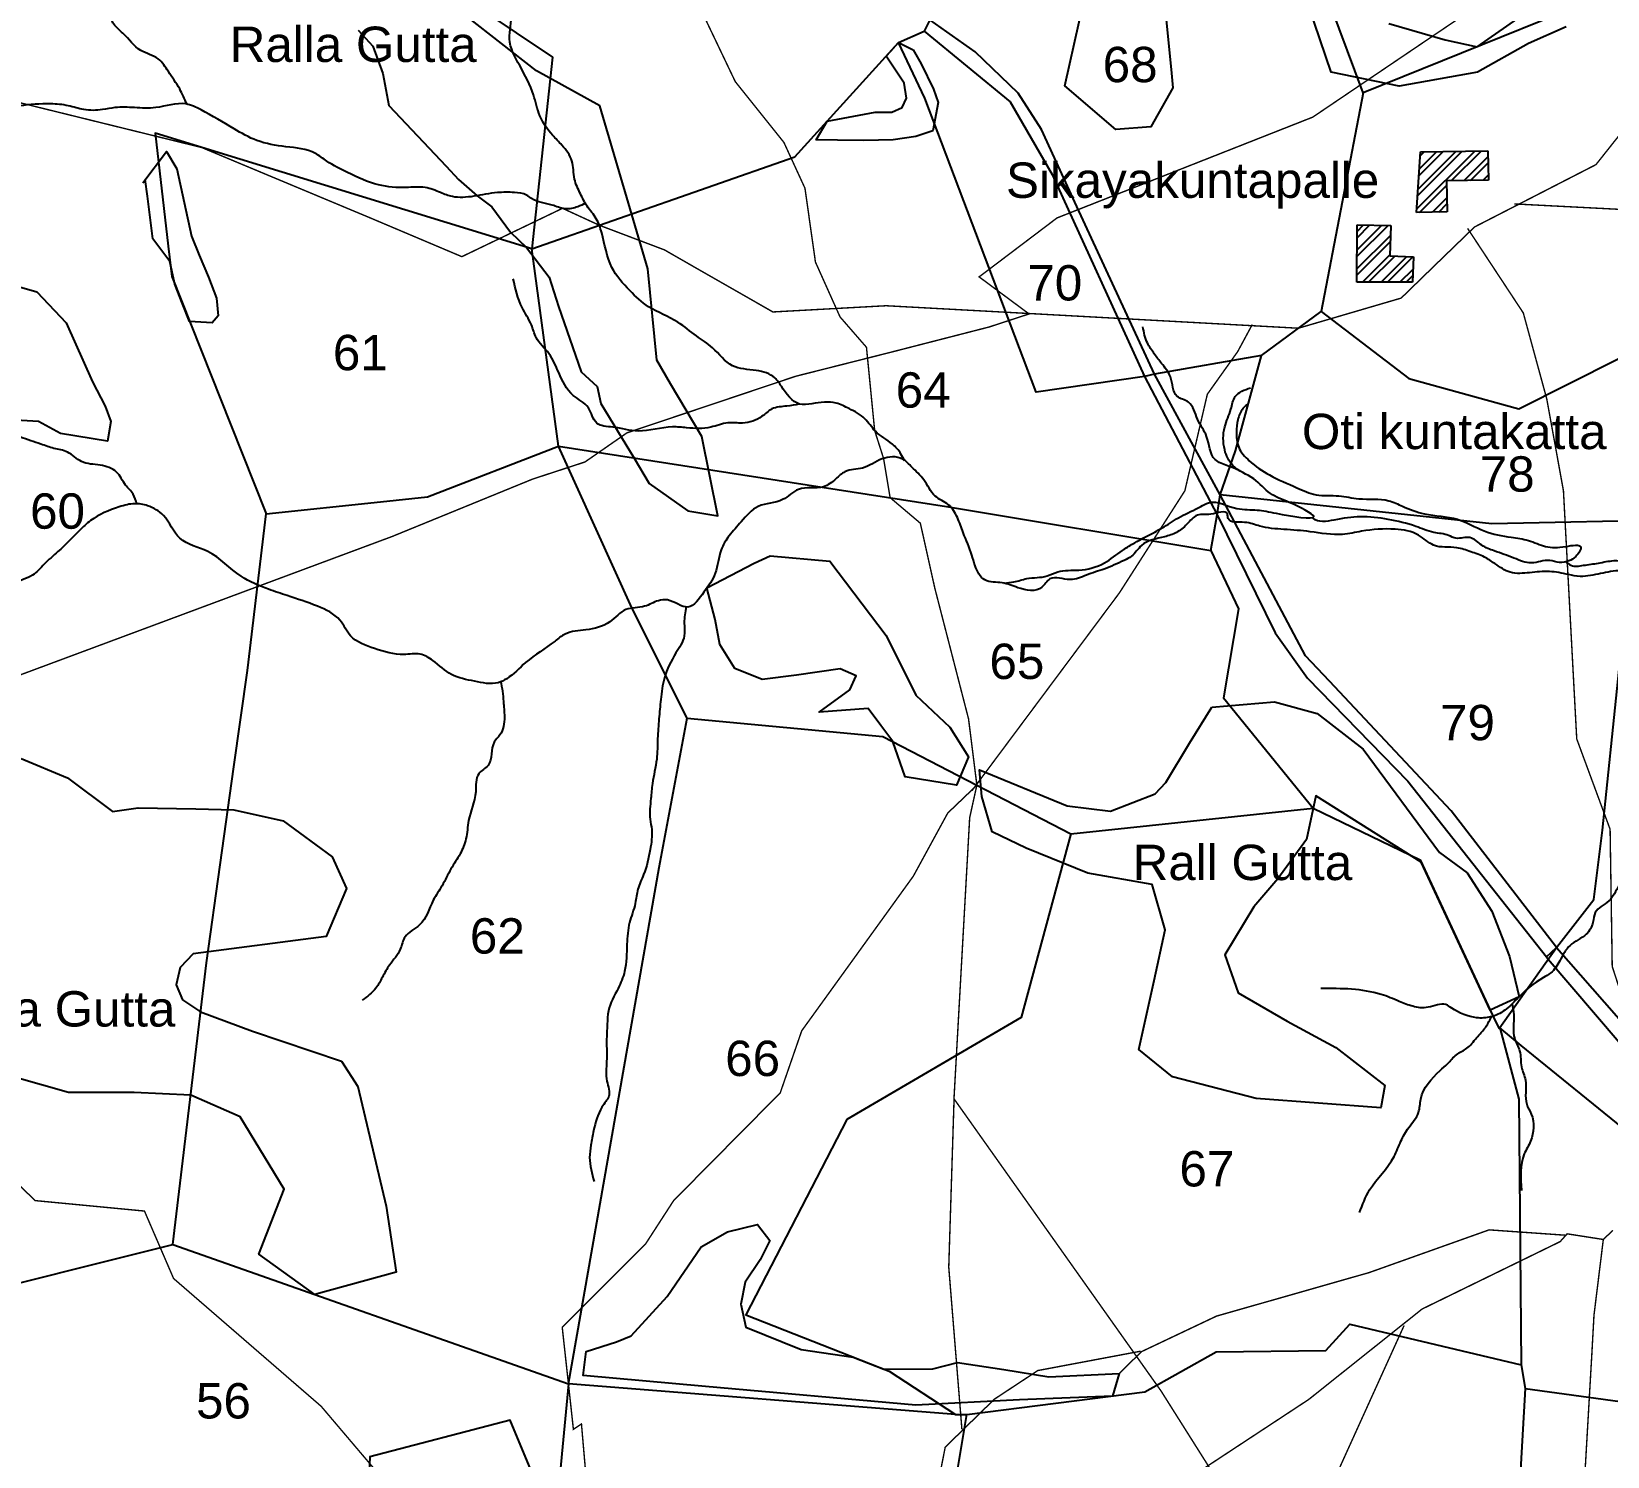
# Model space of a CAD drawing. Header units: feet. Extents: x 812574 to 820018, y 1579761 to 1589140.
# Drawn here: x 814512 to 815626, y 1584940 to 1585948 of the extents above; entities that cross this region are included whole.
import ezdxf
from ezdxf.enums import TextEntityAlignment as Align

# ---------------------------------------------------------------- set-up
doc = ezdxf.new("R2010")
doc.units = ezdxf.units.FT
doc.header["$LTSCALE"] = 15
doc.header["$MEASUREMENT"] = 0
doc.linetypes.add('ACAD_ISO02W100', pattern=[15, 12, -3])
doc.linetypes.add('HIDDEN2', pattern=[0.1875, 0.125, -0.0625])
for name, color, linetype in [('HILL', 17, 'Continuous'), ('PLOT', 7, 'Continuous'), ('PLOT NO', 7, 'Continuous'), ('ROADS', 6, 'Continuous'), ('TANKS-STREAM', 4, 'Continuous')]:
    doc.layers.add(name, color=color, linetype=linetype)
doc.styles.get("Standard").update_dxf_attribs({"font": 'arial.ttf'})
doc.linetypes.add('DOTS', pattern='A,1e-06,-3,["●",Standard,S=3,R=0,X=-1.25,Y=-1.25],-3', length=6.000001)

msp = doc.modelspace()

# ---------------------------------------------------------------- hatches: boundary and pattern name
at = {"layer": 'PLOT', "linetype": 'ACAD_ISO02W100', "lineweight": -2}
h = msp.add_hatch(dxfattribs=at)
h.set_pattern_fill('ANSI32', color=256, scale=25)
h.paths.add_polyline_path([(815491.3, 1585820.1), (815513, 1585820.5), (815512.6, 1585842.6), (815542.3, 1585843.1), (815541.9, 1585863.7), (815494.3, 1585863)])
h.paths.add_polyline_path([(815472.4, 1585789.4), (815473.2, 1585811), (815449.3, 1585811.5), (815449.2, 1585770.8), (815488.6, 1585770.8), (815489.2, 1585788.8)])

# ---------------------------------------------------------------- linework, layer by layer
at = {"layer": 'HILL'}
for points in [[(815597.2, 1585951.4), (815570.5, 1585939.7), (815534.6, 1585919.4), (815479.2, 1585909.5), (815431, 1585919.4), (815399.7, 1586011.7)], [(814914.4, 1585685.1), (814938, 1585646.5), (814948.7, 1585628.5), (814975.9, 1585609.2), (814997.1, 1585605.5), (814985.8, 1585661.7), (814963.8, 1585699), (814954, 1585715.8), (814947.6, 1585780.4), (814913.7, 1585895.6), (814869, 1585920.4), (814769.9, 1585998)], [(815314, 1585958.8), (815317.9, 1585921.2), (815319, 1585908.4), (815303.4, 1585880.7), (815278.8, 1585878.9), (815242.6, 1585909.8), (815262.8, 1586000.4)], [(815471.8, 1585953.9), (815511.6, 1585942.2), (815534.2, 1585937.3), (815584, 1585972.3)], [(814742.7, 1585949), (814753.1, 1585937.7), (814760.1, 1585918.5), (814764.4, 1585895.9), (814804.9, 1585852.8), (814813.7, 1585843.5), (814827, 1585832), (814837.4, 1585824.2), (814850.5, 1585806.3), (814861.8, 1585795.5), (814877.8, 1585774.3), (814884.4, 1585753.7), (814900.5, 1585707.4), (814911.8, 1585697.1), (814914.4, 1585685.1)], [(815074.5, 1585884.7), (815108.5, 1585891.1), (815120.2, 1585891.1), (815127.5, 1585894.5), (815130.7, 1585900.9), (815128.9, 1585911.7), (815116.3, 1585930.8), (815119.5, 1585934.3), (815124.9, 1585940.3), (815135.3, 1585935.1), (815141, 1585925.3), (815149.7, 1585907.4), (815152.9, 1585898), (815149.3, 1585878), (815137.1, 1585873.9), (815121.1, 1585871.6), (815100.4, 1585871.1), (815081.9, 1585871.4), (815066.8, 1585871.5), (815074.5, 1585884.7)], [(814590.5, 1585841.2), (814607.1, 1585863.3), (814614.6, 1585851), (814624.8, 1585803.3), (814630.4, 1585789.9), (814636.8, 1585774.3), (814642.6, 1585759.6), (814643.8, 1585747), (814639.4, 1585742.2), (814623.5, 1585743.1), (814618.1, 1585756.7), (814613, 1585769.5), (814609.6, 1585785.6), (814597.6, 1585801.4), (814593.7, 1585831.7), (814592.1, 1585843.4)], [(814496.7, 1585769.5), (814515.4, 1585764), (814536.1, 1585742.2), (814554.9, 1585700.4), (814563.9, 1585683.2), (814567.8, 1585672.3), (814565.4, 1585658.3), (814532.1, 1585663.8), (814516.6, 1585672.3), (814476, 1585674.7)], [(814989.5, 1585554.6), (815022.9, 1585572.2), (815034.1, 1585577.3), (815076.4, 1585573.5), (815116.2, 1585520.9), (815137.3, 1585478.7), (815161.2, 1585456.1), (815174.5, 1585435.1), (815165.9, 1585415.1), (815129.6, 1585421), (815121, 1585445.9), (815112.4, 1585457.4), (815103.5, 1585469.4), (815068.8, 1585466.8), (815090.6, 1585482.6), (815094.9, 1585492.4), (815083.8, 1585497.3), (815052.9, 1585492.9), (815028.5, 1585489.9), (815009.3, 1585497.6), (814998.6, 1585514.7), (814995.2, 1585532.2), (814989.5, 1585554.6)], [(815346.7, 1585470.2), (815391, 1585474), (815421, 1585465.8), (815453.6, 1585440.5), (815507.7, 1585367.4), (815527.1, 1585353.2), (815544.6, 1585326), (815557.2, 1585294), (815563.9, 1585265.5), (815543.5, 1585256), (815494.7, 1585360.6), (815420.2, 1585407.6), (815413.6, 1585376.7), (815393.3, 1585348.9), (815376.2, 1585329), (815355.9, 1585295.1), (815365.1, 1585268.3), (815399.8, 1585248.1), (815434.2, 1585229.5), (815468.9, 1585202.8), (815466.2, 1585187), (815377.9, 1585193.5), (815318.7, 1585208.9), (815295, 1585228.2), (815305.7, 1585276.9), (815313.5, 1585312.9), (815304.5, 1585344.9), (815258.8, 1585352.8), (815215.3, 1585370.6), (815191.2, 1585382.2), (815183.9, 1585407.1), (815182.3, 1585426), (815244.2, 1585400.6), (815274.8, 1585396.8), (815306.4, 1585409), (815314, 1585417.1), (815330.9, 1585444.9), (815346.7, 1585470.2)], [(814504.3, 1585434), (814537.1, 1585420.4), (814569.1, 1585396.4), (814587.1, 1585399.2), (814627.9, 1585398.4), (814654.7, 1585397.6), (814689.6, 1585390), (814724.4, 1585364.5), (814734.4, 1585342.1), (814720.1, 1585308.2), (814626, 1585295.8), (814616.8, 1585286.2), (814614, 1585273.8), (814618.4, 1585263.4), (814631.3, 1585254.8), (814668, 1585241.1), (814730.9, 1585219.9), (814742.5, 1585201.9), (814762.5, 1585117.3), (814769.7, 1585070.6), (814712, 1585054.9), (814672.5, 1585083.4), (814690.5, 1585129.3), (814659.3, 1585180.5), (814624.3, 1585195.9), (814584.4, 1585197.7), (814537.9, 1585197.8), (814478.6, 1585214.6)], [(814935.8, 1585025.7), (814961.3, 1585053.5), (814985.3, 1585088.7), (815004.1, 1585099.3), (815025.2, 1585104.4), (815033.9, 1585093), (815027.2, 1585079.3), (815016.6, 1585063.7), (815013.5, 1585048), (815017, 1585031.9), (815056.2, 1585015.9), (815093, 1585010.6), (815114.7, 1585002.1), (815149.2, 1585002.2), (815166.8, 1585006.9), (815199.4, 1585001.8), (815231.3, 1584996.6), (815281.1, 1584998.9), (815276.4, 1584983.1), (815210.5, 1584980.5), (815137.1, 1584976.6), (814988.4, 1584989.9), (814901.8, 1584997.6), (814904.1, 1585014.6), (814925.5, 1585021.3), (814935.8, 1585025.7)]]:
    msp.add_lwpolyline(points, dxfattribs=at)
at = {"layer": 'PLOT'}
for points in [[(814663.2, 1586246.6), (814699.5, 1586110.8), (814705.4, 1586091.5), (814776.6, 1586011.9), (814802.3, 1585982.4), (814880.2, 1585930.1), (814865.6, 1585794.4), (815051.7, 1585859.6), (815124.9, 1585940.3)], [(815698.7, 1586051.1), (815677, 1585995.1), (815453.7, 1585904.7), (815397.5, 1586055.5), (815445.4, 1586149.7)], [(815381.7, 1585719.1), (815306, 1585705.9), (815299, 1585704.1), (815222.4, 1585693), (815143.5, 1585901), (815124.9, 1585940.3), (815143.2, 1585948.3), (815204, 1585898.4), (815233.6, 1585847.1), (815299, 1585704.1), (815350.3, 1585606.3), (815352.6, 1585620.4), (815306, 1585705.9), (815251.2, 1585824.5), (815226.1, 1585878.8), (815209.5, 1585904.5), (815179.2, 1585933.7), (815147.2, 1585956.5), (815143.2, 1585948.3)], [(815453.7, 1585904.7), (815423.9, 1585750.1), (815486, 1585702.8), (815563.7, 1585681.2), (815669.1, 1585734.3), (815789.7, 1585741.1), (815883.1, 1585737.3)], [(814865.6, 1585794.4), (814599.1, 1585876.2), (814608.4, 1585796.3), (814610.9, 1585774.8), (814652.5, 1585670.5), (814677.8, 1585607.1), (814758.6, 1585615.5), (814791.8, 1585619), (814884.5, 1585654.8), (814865.6, 1585794.4)], [(815678.8, 1585602.7), (815544.7, 1585599.9), (815352.6, 1585620.4), (815363.4, 1585651.6), (815381.7, 1585719.1), (815423.9, 1585750.1)], [(814611.7, 1585090.3), (814891.5, 1584991.6), (814955.7, 1585356.9), (814975.5, 1585462.6), (814936.5, 1585540.1), (814884.5, 1585654.8)], [(814884.5, 1585654.8), (815158.8, 1585612.3), (815345.8, 1585581), (815350.3, 1585606.3), (815391.5, 1585522.8), (815414.3, 1585490.9), (815485.3, 1585417.9), (815583.4, 1585293.7), (815590.5, 1585300.4), (815515.8, 1585396.9), (815429.8, 1585488.6), (815412.8, 1585506.5), (815352.6, 1585620.4)], [(814358.9, 1585131.6), (814308.1, 1585061.4), (814448.6, 1585049.5), (814611.7, 1585090.3), (814635.5, 1585289.5), (814654.8, 1585428.1), (814664.4, 1585496.2), (814677.8, 1585607.1)], [(815345.8, 1585581), (815365.5, 1585539.9), (815354.9, 1585476.9), (815418.3, 1585398.8), (815494, 1585362.2), (815546.8, 1585249), (815549.9, 1585243), (815590.5, 1585300.4), (815616.8, 1585334.3), (815622.9, 1585383.4), (815633.9, 1585490.3), (815636.2, 1585511.5), (815678.8, 1585602.7)], [(814975.5, 1585462.6), (815113.9, 1585449.6), (815246.9, 1585380.6), (815418.3, 1585398.8)], [(815246.9, 1585380.6), (815211.8, 1585250.7), (815088.4, 1585178.6), (815016.9, 1585040.4), (815118.3, 1585000.7), (815165.3, 1584970.1), (815173.2, 1584970.1), (815299.1, 1584986), (815349.7, 1585014.3), (815427.3, 1585015.2), (815444.2, 1585033.9), (815565.4, 1585005.2)], [(815583.4, 1585293.7), (815584.6, 1585292.1), (815685, 1585174.7), (815754.6, 1585098.7), (815641.6, 1585169.2), (815565.5, 1585231), (815550.2, 1585243.4), (815563.7, 1585193), (815565.4, 1585005.2), (815568.3, 1584988.3), (815787, 1584958.5), (815684.3, 1585090.3), (815680.4, 1585103.6), (815641.6, 1585169.2)], [(815590.5, 1585300.4), (815760.2, 1585107.1), (815754.6, 1585098.7)], [(815165.3, 1584970.1), (814891.5, 1584991.6), (814881.9, 1584890), (814850.2, 1584966.1), (814751, 1584940), (814750, 1584917.9), (814615.9, 1584916.8), (814617.7, 1584811.1), (814745.4, 1584730.1), (814813.2, 1584671.6), (814896.8, 1584790.1), (814881.9, 1584890)], [(815568.3, 1584988.3), (815561.9, 1584877.4), (815601, 1584820), (815608, 1584644), (815629.8, 1584642.3), (815648.3, 1584586.7), (815648, 1584556.8), (815822.8, 1584581)], [(814813.2, 1584671.6), (814858, 1584632.3), (814939.6, 1584626.6), (814960.7, 1584598.2), (815016.5, 1584624.8), (815069, 1584666.9), (815083.6, 1584678.7), (815151.5, 1584676.4), (815163.2, 1584667.1), (815181.3, 1584623.7), (815187.6, 1584620.2), (815193.2, 1584624.7), (815179.9, 1584658.6), (815160.4, 1584731.2), (815168.3, 1584824.1), (815156.6, 1584869.5), (815173.2, 1584970.1)]]:
    msp.add_lwpolyline(points, dxfattribs=at)
at = {"layer": 'PLOT', "linetype": 'ACAD_ISO02W100', "lineweight": -2}
for points in [[(815494.3, 1585863), (815541.9, 1585863.7), (815542.3, 1585843.1), (815512.6, 1585842.6), (815513, 1585820.5), (815491.3, 1585820.1), (815494.3, 1585863)], [(815449.5, 1585811.5), (815473.2, 1585811), (815472.4, 1585789.4), (815489.2, 1585788.8), (815488.6, 1585770.8), (815449.2, 1585770.8), (815449.3, 1585811.5)]]:
    msp.add_lwpolyline(points, dxfattribs=at)
at = {"layer": 'ROADS', "linetype": 'DOTS', "ltscale": 0.15, "const_width": 1}
for points in [[(813626.1, 1585208.2), (813708.6, 1585225.6), (813752, 1585281.7), (813816.1, 1585300.5), (813978.4, 1585379.8), (814115.2, 1585405.5), (814185.6, 1585400.8), (814394.1, 1585452.7), (814502.4, 1585492.6), (814766.8, 1585591), (814866.2, 1585631.6), (814903.2, 1585643.7), (814932.9, 1585664.3), (815052.2, 1585704.3), (815120.3, 1585721.5), (815189.2, 1585739.2), (815217.3, 1585748.4), (815182, 1585774.6), (815237.1, 1585816.3), (815418, 1585887.6), (815628.9, 1586030.1), (815707.4, 1586093.4), (815745.4, 1586120.5)], [(813979.8, 1586110.1), (814038.7, 1586061.1), (814080.9, 1585908.6), (814165.5, 1585785.4), (814207.5, 1585704.4), (814282.2, 1585536.1), (814361.9, 1585348.7), (814439.9, 1585193), (814514.3, 1585121.3), (814591.6, 1585113.9), (814612.2, 1585066.2), (814716.6, 1584975.8), (814812.4, 1584862.9), (814959.6, 1584674.7), (814976.7, 1584642.9), (815022.4, 1584616.3)], [(815709.2, 1585968.6), (815618.3, 1585854), (815532.4, 1585809.9), (815504.9, 1585783.3), (815480.5, 1585759.6), (815407.8, 1585738.3), (815211.9, 1585749), (815116.2, 1585754.2), (815036.1, 1585749.8), (814985.2, 1585778.9), (814959.4, 1585793.7), (814913.4, 1585811.1), (814887.3, 1585823.1), (814816.1, 1585788.9), (814751.1, 1585816.4), (814632.1, 1585866.1), (814471.3, 1585905.7), (814222.8, 1586049.8)], [(814972.3, 1585990.6), (815009.5, 1585912.7), (815043.9, 1585869.7), (815058.8, 1585837.3), (815066.2, 1585785.1), (815083.6, 1585746.3), (815102.3, 1585724.8), (815108.1, 1585665.9), (815114.4, 1585646.2), (815119, 1585618.5), (815140.4, 1585600.4), (815150.7, 1585554.2), (815174.5, 1585462), (815180.4, 1585415.1), (815159.8, 1585395.4), (815135.4, 1585350.7), (815056.5, 1585241.4), (815041.3, 1585197.5), (814965.9, 1585121.3), (814945.9, 1585090.4), (814915.9, 1585060.5), (814887.1, 1585031.7), (814891.5, 1584991.6), (814895, 1584959.5), (814900.7, 1584963.3), (814905.8, 1584904.6)], [(815560.6, 1585826.2), (815774.1, 1585815.2), (816059.8, 1585760), (816097.6, 1585742.7), (816134.6, 1585724.6)], [(815652.9, 1585216), (815629.8, 1585286.9), (815628.3, 1585383.9), (815604.7, 1585447.8), (815595.3, 1585623.3), (815583.5, 1585688.3), (815566.9, 1585749.1), (815527.5, 1585808.9)], [(815176.9, 1585411.2), (815281.2, 1585551.1), (815327.5, 1585623.3), (815343.4, 1585691.6), (815364.9, 1585721.8), (815375.2, 1585740.9)], [(815636.2, 1584652.1), (815588.6, 1584658.4), (815498.7, 1584710.8), (815411.8, 1584826.4), (815310.7, 1584986.6), (815164.2, 1585193.3), (815175.3, 1585392.1), (815180.9, 1585417.5)], [(815169.8, 1584959.6), (815160.5, 1585074.2), (815164.3, 1585194.4)], [(815299.5, 1584904.6), (815415.2, 1584980.7), (815495.3, 1585044.6), (815593, 1585092.3), (815597.9, 1585097.8), (815623.5, 1585093.8), (815630.2, 1585100.2)], [(815862.8, 1583770.1), (815842.5, 1583871.2), (815849.1, 1583983.2), (815853.3, 1584016.8), (815857.9, 1584039.2), (815824.7, 1584118.9), (815790.4, 1584286.5), (815730.9, 1584379.4), (815652.6, 1584501.5), (815651.8, 1584623.4), (815632.8, 1584683.3), (815608.8, 1584898.9), (815615.4, 1585013.1), (815616.9, 1585040.3), (815623.5, 1585093.8)], [(815482.6, 1585033), (815409.5, 1584871.8), (815379.1, 1584828.2), (815163.2, 1584683.1), (815151.8, 1584713.7), (815145.7, 1584737.3), (815157.5, 1584815.4), (815145.6, 1584866.4), (815149.5, 1584903.6), (815158, 1584946.9), (815192.7, 1584980.8), (815223.5, 1585001.1), (815296.3, 1585014.8)]]:
    msp.add_lwpolyline(points, dxfattribs=at)
at = {"layer": 'ROADS', "linetype": 'HIDDEN2', "ltscale": 10, "const_width": 1}
msp.add_lwpolyline([(815597, 1585096.8), (815542.7, 1585100.6), (815457.9, 1585070.4), (815349.9, 1585039.6), (815296.7, 1585014.4), (815281.1, 1584998.9)], dxfattribs=at)
at = {"layer": 'TANKS-STREAM'}
for points in [[(815129.3, 1585644.5), (815126.7, 1585649.3), (815120.6, 1585656.4), (815108.6, 1585665.4), (815101.2, 1585674.3), (815090, 1585681.4), (815080.9, 1585685.3), (815063.7, 1585684.9), (815055, 1585684.7), (815042.1, 1585697.3), (815037.5, 1585703.2), (815024.3, 1585708.4), (815007.5, 1585711.7), (814993.4, 1585724.5), (814982.1, 1585732.8), (814968.9, 1585742.6), (814948.2, 1585753.5), (814934.9, 1585764.9), (814922.3, 1585781.2), (814915, 1585805.8), (814911.2, 1585815.7), (814904.7, 1585824.6), (814900, 1585833.3), (814895.8, 1585843.8), (814893.9, 1585856.6), (814886.9, 1585867.7), (814880.3, 1585874.8), (814871.3, 1585888.5), (814866.8, 1585903.3), (814857, 1585924), (814849.8, 1585943), (814850.5, 1585951.8), (814851.6, 1585969.2), (814849, 1585986.4), (814845.1, 1585999.5), (814842.4, 1586005.8), (814854, 1586014.1), (814859.9, 1586023), (814870.5, 1586042.4), (814882.5, 1586062.9), (814907.6, 1586079.1), (814915.7, 1586088.8), (814929.6, 1586090.8), (814942.7, 1586093.4), (814954.2, 1586099.8), (814960.7, 1586103.9), (814959.4, 1586117), (814956.2, 1586127), (814957.2, 1586130.9), (814950.1, 1586133), (814942.2, 1586139.5), (814936.1, 1586149.1), (814916.4, 1586174.2)], [(814621.5, 1585896.9), (814616.5, 1585907.5), (814608.5, 1585919.8), (814601.3, 1585928.8), (814589, 1585934.8), (814576.4, 1585946.9), (814569.3, 1585954.4), (814565, 1585964.8), (814559.2, 1585968.8), (814548.9, 1585973.3), (814539.4, 1585980.7), (814528.4, 1585989.7), (814517.7, 1586003.1)], [(814903.6, 1585826.7), (814898.1, 1585824.2), (814889.1, 1585822.8), (814879.9, 1585825.4), (814865.4, 1585830), (814861.8, 1585832.5), (814853.3, 1585834.3), (814841.2, 1585834.2), (814824.5, 1585831.6), (814809.4, 1585831.4), (814801, 1585834.2), (814790.1, 1585837.8), (814776.7, 1585837.8), (814757.2, 1585839.7), (814735.2, 1585848.5), (814720.6, 1585856.5), (814712.5, 1585861.9), (814691.6, 1585866.7), (814671, 1585871.1), (814655, 1585879.3), (814631.6, 1585892.8), (814620.8, 1585896.9), (814599.6, 1585894.3), (814584.6, 1585894.3), (814570.7, 1585894.3), (814561.9, 1585892.9), (814548.7, 1585892.9), (814537.7, 1585895.6), (814525.2, 1585897), (814503.2, 1585895.6), (814493.1, 1585893.8), (814484.6, 1585890.9), (814474.5, 1585889.5), (814452.3, 1585886.6)], [(815596.6, 1585573.5), (815600.6, 1585570.6), (815609.5, 1585570.6), (815620, 1585572.2), (815631, 1585573.9), (815647.9, 1585572.2), (815664.3, 1585573.4), (815675.4, 1585581.4), (815682.8, 1585588.7), (815688.5, 1585597), (815698.4, 1585598.7), (815714.6, 1585595.8), (815723.6, 1585596.3), (815740.3, 1585597), (815750.9, 1585596.1), (815764.9, 1585597.7), (815785.2, 1585598), (815798.2, 1585597.8), (815815.1, 1585602.4), (815828.3, 1585603.5), (815841.4, 1585601.3), (815858.6, 1585608.1), (815862.7, 1585622.7), (815863.1, 1585635.2), (815865.8, 1585657.1), (815870.5, 1585672), (815890.6, 1585683.8), (815897.8, 1585691.5), (815915.5, 1585700.8), (815932.8, 1585699.9), (815955.4, 1585688.3), (815968.6, 1585683.1), (815980.7, 1585678.2), (815989.6, 1585672.7), (816011.1, 1585670.5), (816037.2, 1585669.4), (816048.6, 1585666.2), (816058.6, 1585660.6), (816081.5, 1585660.6), (816094.8, 1585660.6), (816111.3, 1585661.6), (816133.8, 1585660.6), (816144.9, 1585662.6), (816142.5, 1585675.7), (816135, 1585692.2), (816125.7, 1585704.2), (816114, 1585720.2), (816106.1, 1585721.6), (816095.4, 1585725.4), (816082.3, 1585730.5), (816072.8, 1585739.2), (816061.7, 1585746.2), (816046.4, 1585754.5), (816030.1, 1585756.4), (816006.3, 1585768.6), (815992.7, 1585770.4), (815968.7, 1585771.9), (815952.1, 1585780.7), (815938.2, 1585785.6), (815916.1, 1585786.4), (815898, 1585790), (815879.9, 1585788.3), (815860.9, 1585785.9), (815839.2, 1585786.1), (815818, 1585792), (815781, 1585798.1)], [(815054.6, 1585684.6), (815046, 1585683.2), (815035.4, 1585681.2), (815028.4, 1585676), (815014.7, 1585671.2), (815004.3, 1585671.4), (814992.2, 1585668.3), (814975.1, 1585667.9), (814965.2, 1585668.5), (814940.8, 1585665.6), (814922.9, 1585668.3), (814911.5, 1585671.2), (814905.6, 1585682), (814894.8, 1585690.8), (814884.6, 1585706.9), (814877.7, 1585720.3), (814868.7, 1585731.7), (814865.3, 1585740.6), (814858.7, 1585753), (814852.4, 1585773.3)], [(815366.5, 1585637.5), (815357.7, 1585641), (815348.9, 1585645.4), (815342.9, 1585661.7), (815336.5, 1585673.9), (815330, 1585686), (815322.1, 1585690.1), (815317.3, 1585703.9), (815311, 1585713.4), (815305.9, 1585720.1), (815301, 1585727.9), (815297.8, 1585739.3)], [(815199.5, 1585558.1), (815206.6, 1585558.9), (815215.7, 1585561.2), (815230.1, 1585563.1), (815237.6, 1585566), (815252.5, 1585567.2), (815270.6, 1585572.3), (815283.3, 1585581.1), (815290.8, 1585585.8), (815302.1, 1585592), (815312.9, 1585597.9), (815324.6, 1585605.1), (815338.7, 1585612.1), (815344.3, 1585614.8), (815364.3, 1585610.8), (815378.7, 1585609.7), (815392.1, 1585607.4), (815418.7, 1585605.1), (815401.4, 1585615.1), (815388, 1585621.5), (815376.2, 1585631.7), (815361.5, 1585641.2), (815355.7, 1585652.3), (815355.7, 1585668.5), (815360.1, 1585681), (815363.1, 1585689.9), (815374, 1585696.2)], [(815372.6, 1585685), (815368.6, 1585681.4), (815365, 1585673.6), (815364, 1585664.7), (815365.6, 1585654.2), (815373.1, 1585644.5), (815387.3, 1585634.5), (815406.8, 1585625.5), (815420.3, 1585620.5), (815436.5, 1585619.7), (815450.5, 1585617.7), (815471.8, 1585616.3), (815481.4, 1585612.4), (815497, 1585607), (815520.4, 1585603.2), (815539.3, 1585595), (815558.4, 1585590.4), (815570.5, 1585588.2), (815582.7, 1585584), (815597, 1585584), (815607.6, 1585583.6), (815604, 1585576.9), (815599.2, 1585573.8), (815592.5, 1585572.6), (815585.6, 1585574), (815572.7, 1585572.3), (815560.3, 1585575.7), (815546.3, 1585580.8), (815537.5, 1585584.9), (815529.1, 1585590.2), (815519.2, 1585589.8), (815514.1, 1585591.7), (815503.6, 1585593.9), (815490.9, 1585598.1), (815471.3, 1585603.1), (815451.7, 1585605), (815432.9, 1585602.6), (815418.3, 1585603.9), (815417.9, 1585604.3)], [(814586.3, 1585613.9), (814583.5, 1585621), (814578.3, 1585627.3), (814571.8, 1585636.6), (814560.3, 1585641.4), (814547.1, 1585644), (814537.1, 1585650.7), (814527.6, 1585653.3), (814518.3, 1585656.3), (814503.9, 1585661.3), (814495.3, 1585663.7), (814476.1, 1585660), (814464.4, 1585661.5), (814453.2, 1585658.2), (814438.2, 1585643.5), (814431.5, 1585632.7), (814422.2, 1585625.8), (814412.4, 1585619.3), (814402.9, 1585607.2), (814394, 1585598.1), (814386.4, 1585591.6), (814377.9, 1585586.8), (814367.7, 1585581.6), (814355.2, 1585575.6), (814335.7, 1585570.8), (814326.1, 1585561.7), (814312.5, 1585550.9), (814302.5, 1585534.4), (814295.7, 1585529), (814282.7, 1585526.4), (814265.8, 1585524.4), (814248.3, 1585511.4), (814239.1, 1585502.9), (814232.4, 1585495.8), (814227.6, 1585490.8), (814216.4, 1585480.2), (814203.6, 1585470.2), (814194, 1585467.2), (814183.2, 1585453.8), (814175, 1585443), (814165, 1585437.6), (814157, 1585432.8), (814150.5, 1585431), (814144, 1585425.1), (814137.7, 1585415.5), (814133.2, 1585401.6), (814133.8, 1585389.1), (814131.9, 1585379.2), (814129.6, 1585369.9), (814127.4, 1585359.5), (814128.7, 1585340.6), (814132.7, 1585327.6)], [(815809.7, 1585592.2), (815805.8, 1585594.8), (815799, 1585590.9), (815790.4, 1585589.2), (815779, 1585589.3), (815773.1, 1585589.2), (815766.1, 1585588.4), (815755.6, 1585588.1), (815740.7, 1585588.1), (815726.2, 1585586.8), (815714.9, 1585587.8), (815705.4, 1585589.2), (815696.4, 1585589.2), (815688.7, 1585584), (815679.2, 1585577.5), (815672, 1585573.3), (815663.6, 1585568.6), (815651.5, 1585566.7), (815635.8, 1585566.9), (815621.6, 1585564.8), (815607.2, 1585562.8), (815598.8, 1585564.1), (815585.4, 1585566.2), (815571.4, 1585565.4), (815557.7, 1585565.7), (815546.8, 1585571.8), (815539.4, 1585576.4), (815529.7, 1585580.2), (815519.9, 1585583), (815503.5, 1585584.8), (815492.8, 1585591.9), (815476.3, 1585596.1), (815452.5, 1585594.7), (815439.1, 1585592.5), (815416.1, 1585594.4), (815397.6, 1585596), (815380.6, 1585598.3), (815369.7, 1585601), (815358.2, 1585603.8), (815357.6, 1585606.8), (815345.9, 1585606.8), (815336.4, 1585606), (815328.9, 1585599.6), (815321.6, 1585593.9), (815313.1, 1585590.8), (815296.9, 1585584.7), (815289.8, 1585577), (815284.5, 1585574), (815270.5, 1585568), (815258, 1585563.7), (815246.4, 1585560.5), (815232.1, 1585561), (815226.4, 1585555.1), (815209.3, 1585554.8), (815198.3, 1585558.2), (815186.1, 1585560.3), (815179.1, 1585570.3), (815176.8, 1585577.9), (815170.7, 1585593.8), (815166.6, 1585604.4), (815160.2, 1585613.5), (815150.9, 1585619.6), (815142.8, 1585631.1), (815134.5, 1585640), (815127.8, 1585645.8), (815113.4, 1585645.9), (815099.6, 1585639.4), (815087.1, 1585636.8), (815080.6, 1585631.7), (815071.8, 1585626.1), (815054.2, 1585624.3), (815043, 1585617.1), (815025.7, 1585612.3), (815013.7, 1585601.4), (815005.2, 1585591.4), (814999.5, 1585581.5), (814995.3, 1585565), (814987.3, 1585551.6), (814975.9, 1585541.1), (814961.6, 1585546.1), (814955.1, 1585545.6), (814945.4, 1585541.6), (814932.2, 1585539.3), (814920.7, 1585530.6), (814903.9, 1585525), (814889.2, 1585522), (814882, 1585517), (814861.2, 1585501.8), (814847.8, 1585490.4), (814841.8, 1585487.6), (814825.1, 1585488.6), (814808.8, 1585493.4), (814795.6, 1585503.3), (814786.6, 1585507.8), (814775.1, 1585507.5), (814754.4, 1585511.8), (814737.4, 1585520.7), (814729.9, 1585531.7), (814713.9, 1585541.7), (814692.5, 1585549.2), (814679.4, 1585553.7), (814659.9, 1585562.9), (814636.4, 1585580.3), (814616.7, 1585589.7), (814605, 1585605.9), (814593.8, 1585612.7), (814584.8, 1585614.2), (814573.8, 1585611.9), (814553.4, 1585602.2), (814545.6, 1585595.2), (814530.4, 1585580.3), (814520.7, 1585571.5), (814512.4, 1585563.6), (814499.1, 1585557.7), (814490.8, 1585549.5), (814484.6, 1585535.8), (814474.6, 1585522.3), (814470.9, 1585511.9), (814458.1, 1585500.9), (814450.9, 1585483.2), (814446.6, 1585472.3), (814447.1, 1585449.1), (814443.9, 1585435.4), (814442.6, 1585423.2), (814437.6, 1585415), (814428.2, 1585404.7), (814420.4, 1585394.2), (814419.2, 1585387.9), (814415.2, 1585380.7), (814406.2, 1585374), (814402.9, 1585367.8), (814395.9, 1585358.5), (814386.5, 1585346.8), (814379.2, 1585338.3), (814371, 1585318.8)], [(814974.7, 1585541.4), (814973.4, 1585529.8), (814973.4, 1585520.6), (814967.5, 1585508.6), (814959.4, 1585491), (814956.8, 1585475.7), (814955.5, 1585462), (814954.6, 1585448.1), (814953.9, 1585433.5), (814950.9, 1585416.2), (814949.8, 1585405.6), (814949.3, 1585391), (814950.4, 1585383.8), (814949.3, 1585369.6), (814944.7, 1585351.9), (814940.6, 1585341.5), (814938.8, 1585331.5), (814934.7, 1585317.9), (814932.9, 1585302.6), (814931.2, 1585283.4), (814926.6, 1585271.4), (814919.8, 1585255.5), (814918.9, 1585246.1), (814918.5, 1585234.2), (814918.5, 1585219.8), (814918.7, 1585205.8), (814920, 1585194.9), (814917.9, 1585191.4), (814915.2, 1585187.3), (814909.3, 1585170.7), (814907.4, 1585160.5), (814906.5, 1585151.8), (814909.6, 1585134.8)], [(814843.4, 1585488.7), (814844.9, 1585481.5), (814845.5, 1585474.3), (814846.2, 1585463.4), (814843, 1585450.6), (814839, 1585445.6), (814834.6, 1585429.1), (814828.1, 1585423.2), (814825.9, 1585410.4), (814820.9, 1585390.1), (814819, 1585377.1), (814814.9, 1585366.5), (814808.4, 1585355.9), (814802.1, 1585344), (814795.9, 1585333.7), (814786.2, 1585316.3), (814775.9, 1585307.8), (814772.5, 1585299.1), (814765, 1585287.9), (814759.9, 1585279.3), (814755.3, 1585271.5), (814745.6, 1585263.1)], [(815677.3, 1585393), (815674.2, 1585392.2), (815670.5, 1585391.1), (815662.8, 1585386), (815656.8, 1585377.8), (815651, 1585371.8), (815645.9, 1585363.8), (815640.9, 1585354.8), (815634.5, 1585344.2), (815627.3, 1585333.2), (815617.8, 1585325.1), (815616.1, 1585318), (815611.4, 1585309.7), (815600, 1585301.8), (815592.7, 1585290.9), (815586.3, 1585282.3), (815581.1, 1585279.1), (815562.5, 1585264.1), (815553.9, 1585256), (815543.7, 1585251.2), (815533.9, 1585250.6), (815516.3, 1585257.5), (815512.2, 1585259.9), (815499.6, 1585258), (815488.7, 1585258.7), (815479.2, 1585262.2), (815466.4, 1585267.1), (815423.7, 1585271.3)], [(815559, 1585260.6), (815560.1, 1585252.7), (815560.8, 1585235.8), (815564.3, 1585227.2), (815565.6, 1585215.8), (815568.4, 1585206.4), (815569.3, 1585189.4), (815572.5, 1585182.5), (815572, 1585163.3), (815567.6, 1585154.3), (815565.7, 1585128.5)], [(815451, 1585112.8), (815458.2, 1585128.8), (815475.5, 1585152.5), (815480.3, 1585163.3), (815485.9, 1585172.9), (815492.8, 1585183.6), (815494.4, 1585193.1), (815508, 1585213.2), (815513.3, 1585218), (815519.6, 1585224.5), (815527, 1585229), (815533.8, 1585236.4), (815540.3, 1585244), (815544.6, 1585252)]]:
    msp.add_spline(points, degree=3, dxfattribs=at)

# ---------------------------------------------------------------- texts
at = {"layer": 'PLOT NO', "lineweight": -2}
for s, p in [('Ralla Gutta', (814651.9, 1585926.6)), ('Sikayakuntapalle', (815201, 1585830.5)), ('Oti kuntakatta', (815410.3, 1585652.8)), ('Rall Gutta', (815290.6, 1585348)), ('Ralla Gutta', (814438.8, 1585244.4))]:
    msp.add_text(s, height=25, dxfattribs=at).set_placement(p)
for s, p in [('68', (815288.8, 1585924.8)), ('70', (815235.5, 1585770.4)), ('61', (814744.3, 1585721.1)), ('64', (815142.4, 1585694.6)), ('78', (815555.5, 1585635.2)), ('60', (814530.1, 1585609)), ('65', (815208.7, 1585502.7)), ('79', (815527.4, 1585459.4)), ('62', (814841.2, 1585308.5)), ('66', (815021.8, 1585221.9)), ('67', (815343.1, 1585143.8)), ('56', (814647.5, 1584979.7))]:
    msp.add_text(s, height=25, dxfattribs=at).set_placement(p, align=Align.MIDDLE_CENTER)

doc.saveas('drawing.dxf')
